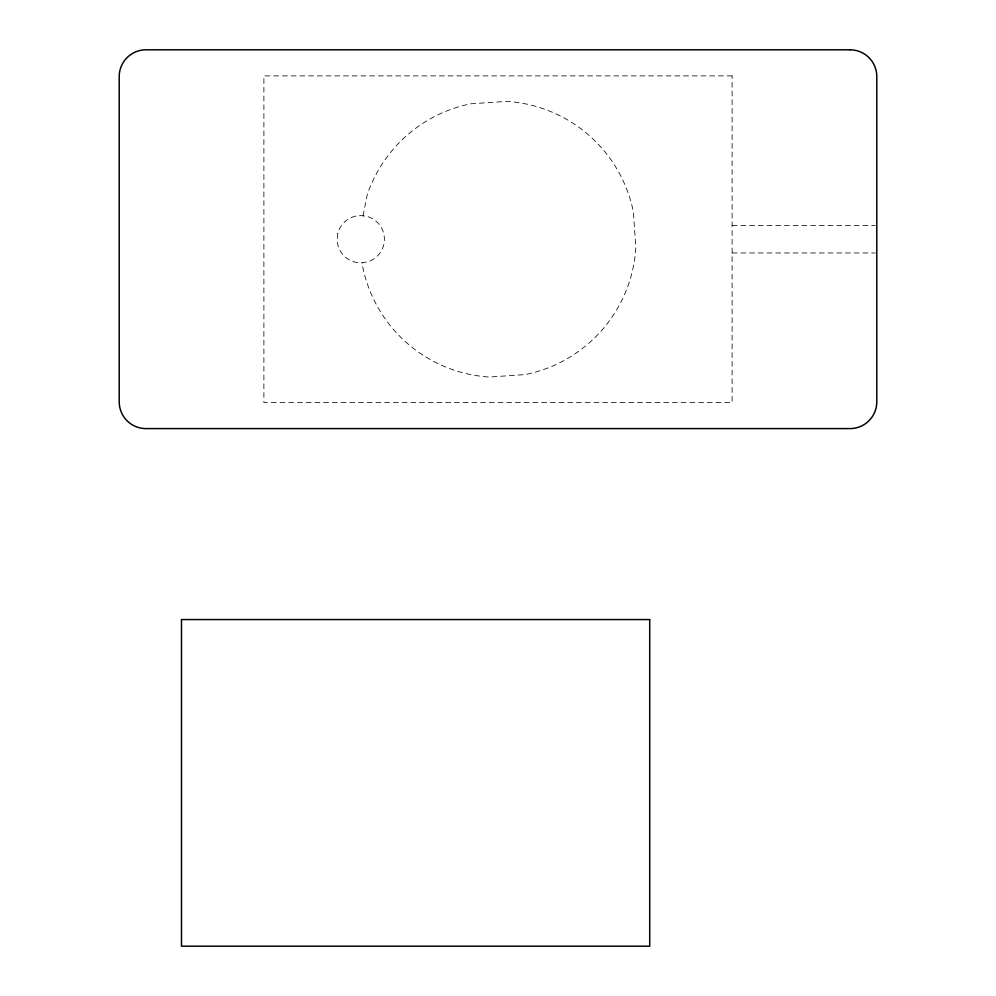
<?xml version="1.0" encoding="UTF-8"?>
<svg xmlns="http://www.w3.org/2000/svg" width="996" height="996" viewBox="0 0 996 996"><rect width="100%" height="100%" fill="white"/><g stroke="black" fill="none" stroke-linecap="round" stroke-linejoin="round"><path stroke-width="0.75" stroke-dasharray="4.98 3.74" d="M363.042 215.871L367.101 195.179A138.108 138.108 0 0 1 470.672 103.821L506.64 101.368A138.108 138.108 0 0 1 633.369 211.874L635.834 247.842A138.108 138.108 0 0 1 525.328 374.571L489.36 377.036A138.108 138.108 0 0 1 362.631 266.517L362.357 262.645M732.11 225.42L875.235 225.42M732.11 252.972L875.235 252.972M337.831 233.45L337.134 239.575A23.63 23.63 0 0 0 361.137 262.832L367.238 261.923A23.63 23.63 0 0 0 366.516 216.269L360.378 215.572A23.63 23.63 0 0 0 337.831 233.45M732.11 75.883L263.89 75.883L263.89 402.521L732.11 402.521L732.11 75.883"/><path stroke-width="1.49" d="M850.011 49.8L145.989 49.8A26.78 26.78 0 0 0 119.209 76.58L119.209 401.811A26.78 26.78 0 0 0 145.989 428.591L850.011 428.591A26.78 26.78 0 0 0 876.791 401.811L876.791 76.58A26.78 26.78 0 0 0 850.011 49.8M649.716 619.562L181.496 619.562L181.496 946.2L649.716 946.2L649.716 619.562"/></g></svg>
